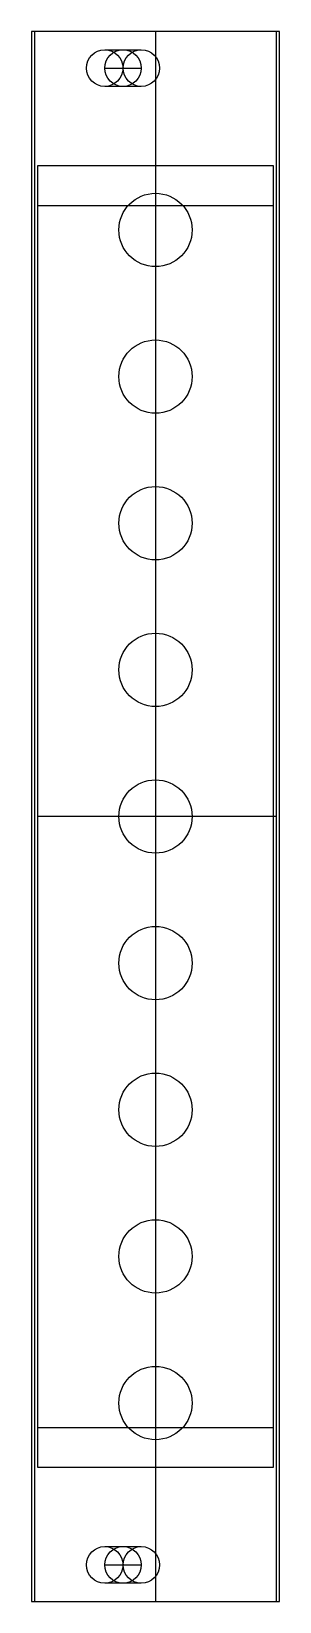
# Model space of a CAD drawing. Header units: millimetres. Extents: x -10 to 10, y -64 to 64.
import ezdxf

# ---------------------------------------------------------------- set-up
doc = ezdxf.new("R2010")
doc.units = ezdxf.units.MM
doc.layers.get('0').update_dxf_attribs({"linetype": 'CONTINUOUS'})

msp = doc.modelspace()

# ---------------------------------------------------------------- linework, layer by layer
for p, q in [((0, 64.25), (0, -64.25)), ((-4.16, 62.75), (-1.16, 62.75)), ((-4.16, 61.25), (-1.16, 61.25)), ((-1.16, 59.75), (-4.16, 59.75)), ((-9.66, 50), (9.66, 50)), ((9.91, 0), (-9.66, 0)), ((-9.66, -50), (9.66, -50)), ((-4.16, -59.75), (-1.16, -59.75)), ((-4.16, -61.25), (-1.16, -61.25)), ((-1.16, -62.75), (-4.16, -62.75))]:
    msp.add_line(p, q)
for points in [[(10.16, 64.25), (-10.16, 64.25), (-10.16, -64.25), (10.16, -64.25)], [(9.91, 64.25), (-9.91, 64.25), (-9.91, -64.25), (9.91, -64.25)], [(9.66, 53.25), (-9.66, 53.25), (-9.66, -53.25), (9.66, -53.25)]]:
    msp.add_lwpolyline(points, close=True)
for centre, radius in [((-4.16, 61.25), 1.5), ((-2.66, 61.25), 1.5), ((-1.16, 61.25), 1.5), ((0, 48), 3), ((0, 36), 3), ((0, 24), 3), ((0, 12), 3), ((0, 0), 3), ((0, -12), 3), ((0, -24), 3), ((0, -36), 3), ((0, -48), 3), ((-4.16, -61.25), 1.5), ((-2.66, -61.25), 1.5), ((-1.16, -61.25), 1.5)]:
    msp.add_circle(centre, radius)

doc.saveas('drawing.dxf')
